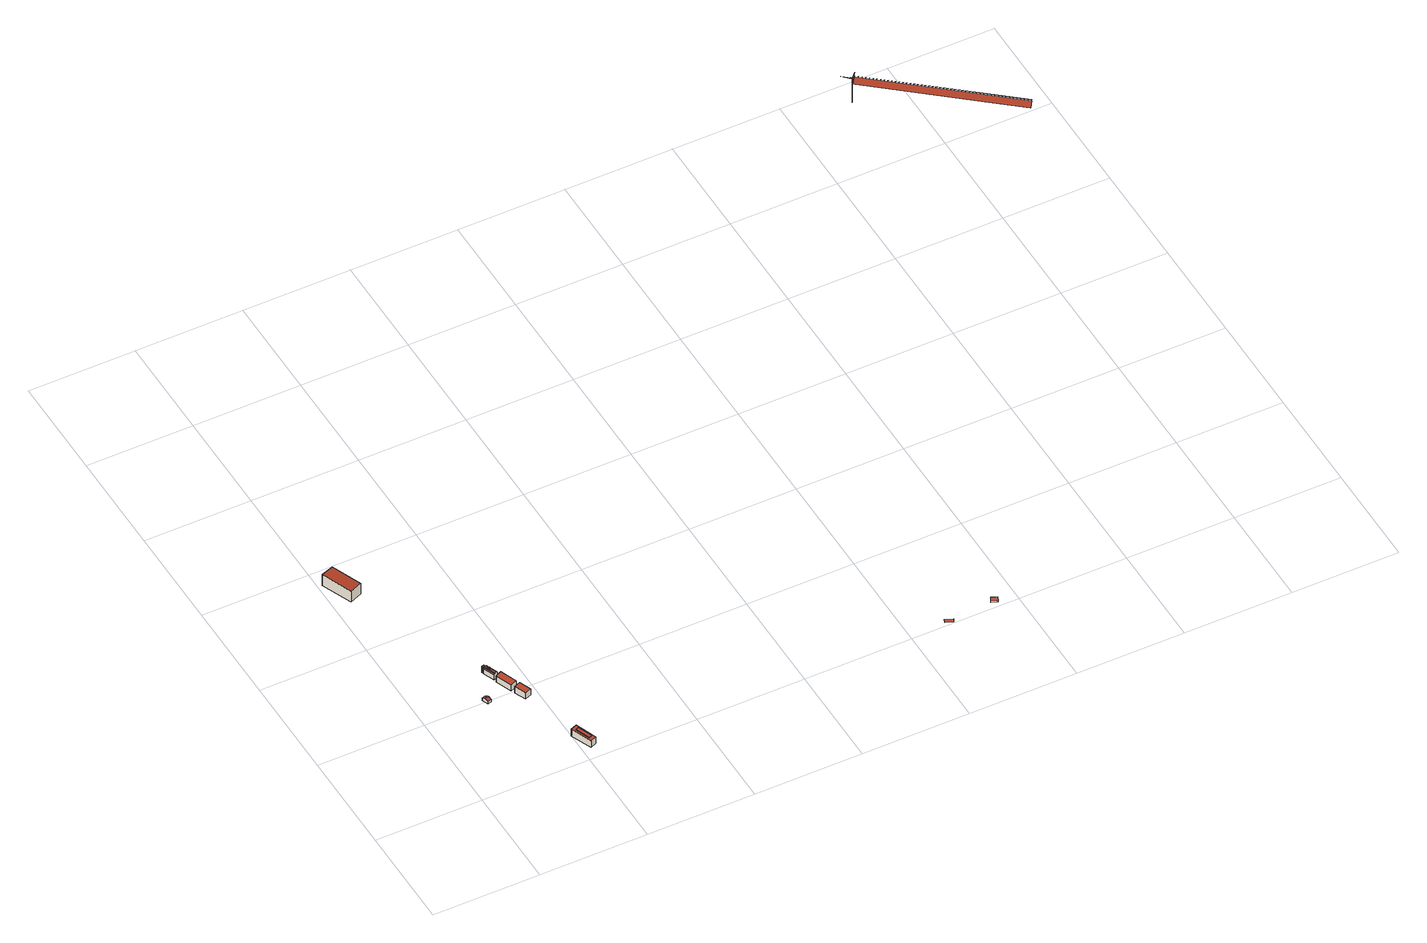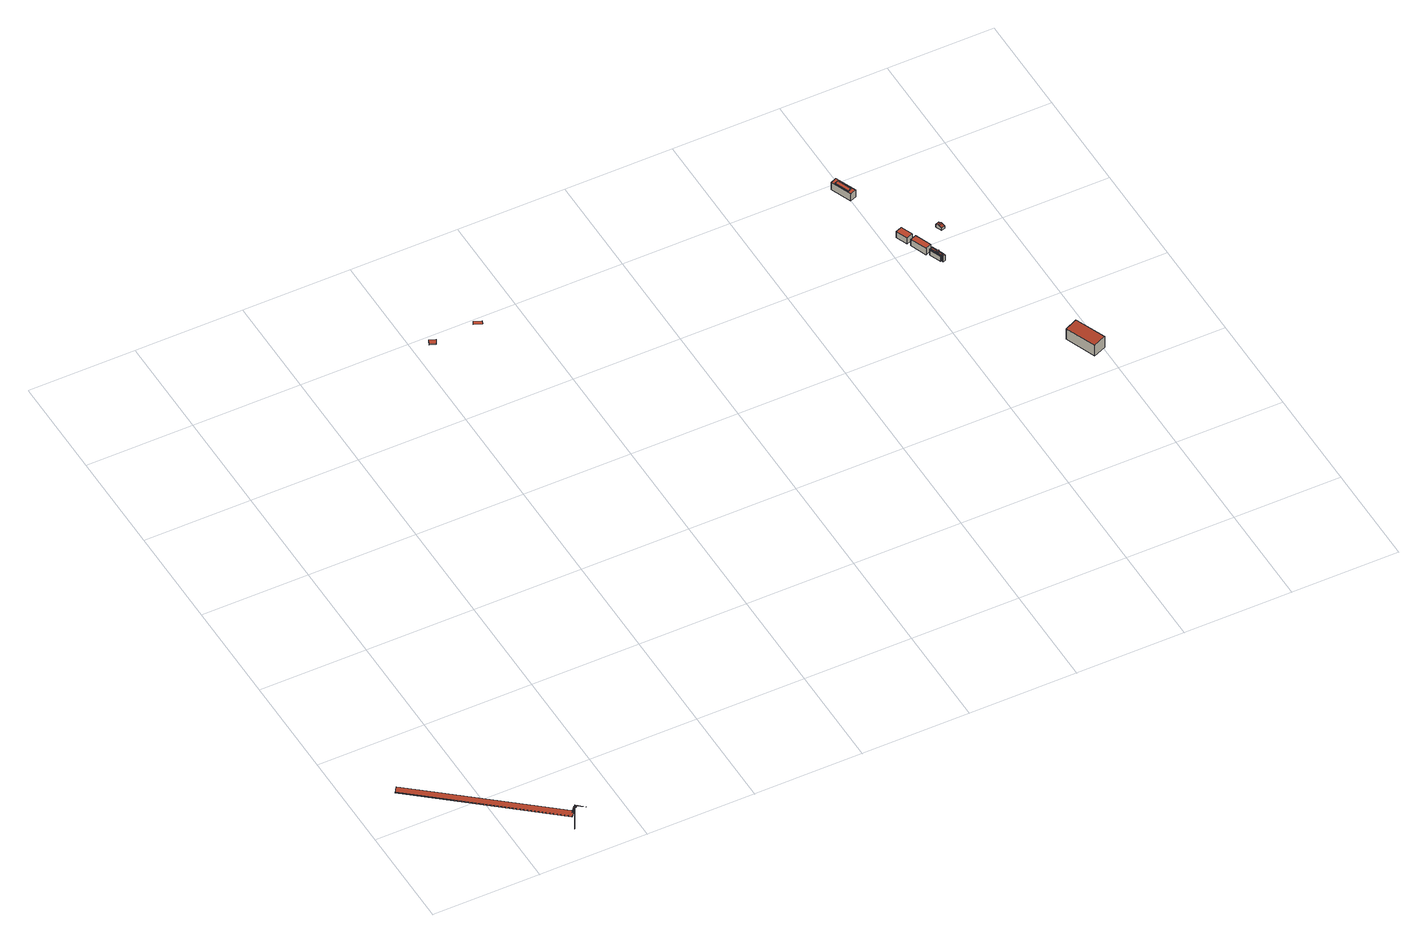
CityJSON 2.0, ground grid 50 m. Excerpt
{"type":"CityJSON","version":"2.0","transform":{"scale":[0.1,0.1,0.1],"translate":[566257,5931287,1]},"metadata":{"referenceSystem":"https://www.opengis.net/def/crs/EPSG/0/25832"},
"CityObjects":{
"building1":{"type":"Building","attributes":{"Grundfläche 2D":"5.882510","Grundhöhe NN":"5.966"},"geometry":[{"type":"Solid","lod":"3","boundaries":[[[[0,1,2,3]],[[4,0,3,5]],[[6,4,5,7]],[[7,5,3,2,8,9]],[[6,7,9,10]],[[1,0,4,6,10,11]],[[2,1,11,8]],[[9,8,11,10]]]],"semantics":{"surfaces":[{"type":"RoofSurface"},{"type":"WallSurface"},{"type":"GroundSurface"}],"values":[[0,0,0,1,1,1,1,2]]}}]},
"building2":{"type":"Building","attributes":{"Grundfläche 2D":"97.480234","Grundhöhe NN":"4.821"},"geometry":[{"type":"Solid","lod":"3","boundaries":[[[[12,13,14,15]],[[16,17,15,14]],[[17,18,12,15]],[[18,19,13,12]],[[19,16,14,13]],[[19,18,17,16]]]],"semantics":{"surfaces":[{"type":"RoofSurface"},{"type":"WallSurface"},{"type":"GroundSurface"}],"values":[[0,1,1,1,1,2]]}}]},
"building3":{"type":"Building","attributes":{"Grundfläche 2D":"0.892804","Grundhöhe NN":"4.881"},"geometry":[{"type":"Solid","lod":"3","boundaries":[[[[20,21,22,23]],[[24,25,23,22]],[[25,26,20,23]],[[26,27,21,20]],[[27,24,22,21]],[[27,26,25,24]]]],"semantics":{"surfaces":[{"type":"RoofSurface"},{"type":"WallSurface"},{"type":"GroundSurface"}],"values":[[0,1,1,1,1,2]]}}]},
"building4":{"type":"Building","attributes":{"Grundfläche 2D":"11.352292","Grundhöhe NN":"4.880"},"children":["building4-1"],"geometry":[{"type":"Solid","lod":"3","boundaries":[[[[28,29,30,31]],[[32,33,34,31,30,35]],[[36,34,33,32,35,37,38,39]],[[36,39,38,37,40,41]],[[40,42,43,41]],[[29,28,44,45]],[[42,40,37,35,30,29,45,46]],[[43,42,46,47]],[[44,28,31,34,36,41,43,47,48]],[[47,46,45,44,48]]]],"semantics":{"surfaces":[{"type":"RoofSurface"},{"type":"WallSurface"},{"type":"GroundSurface"}],"values":[[0,0,0,0,0,1,1,1,1,2]]}}]},
"building4-1":{"type":"BuildingInstallation","parents":["building4"],"geometry":[{"type":"MultiSurface","lod":"3","boundaries":[[[49,50,51,52,53,54,55,56,57,58,59,60,61,62,63,64,65,66,67,68,69,70,71,72,73]],[[51,50,74,75]],[[52,51,75,76]],[[76,77,53,52]],[[77,33,54,53]],[[55,54,33,78]],[[78,79,56,55]],[[79,80,57,56]],[[80,32,58,57]],[[32,81,59,58]],[[81,82,60,59]],[[61,60,82,83]],[[83,84,62,61]],[[63,62,84,85]],[[85,86,64,63]],[[65,64,86,87]],[[87,88,66,65]],[[66,88,38,67]],[[38,89,68,67]],[[89,90,69,68]],[[90,39,70,69]],[[39,91,71,70]],[[91,92,72,71]],[[92,93,73,72]],[[49,73,93,94]],[[94,74,50,49]]],"semantics":{"surfaces":[{"type":"RoofSurface"},{"type":"WallSurface"}],"values":[0,1,1,1,1,1,1,1,1,1,1,1,1,1,1,1,1,1,1,1,1,1,1,1,1,1]}}]},
"building5":{"type":"Building","attributes":{"Grundfläche 2D":"33.217584","Grundhöhe NN":"4.889"},"geometry":[{"type":"Solid","lod":"3","boundaries":[[[[95,96,97,98]],[[99,100,101,102],[103,104,105,106]],[[98,97,105,104]],[[104,103,95,98]],[[96,95,103,106]],[[106,105,97,96]],[[107,108,102,101]],[[108,109,99,102]],[[109,110,100,99]],[[110,107,101,100]],[[110,109,108,107]]]],"semantics":{"surfaces":[{"type":"RoofSurface"},{"type":"WallSurface"},{"type":"GroundSurface"}],"values":[[0,0,1,1,1,1,1,1,1,1,2]]}}]},
"building6":{"type":"Building","attributes":{"Grundfläche 2D":"25.850790","Grundhöhe NN":"4.883"},"geometry":[{"type":"Solid","lod":"3","boundaries":[[[[111,112,113,114]],[[115,116,114,113]],[[116,117,111,114]],[[117,118,112,111]],[[118,115,113,112]],[[118,117,116,115]]]],"semantics":{"surfaces":[{"type":"RoofSurface"},{"type":"WallSurface"},{"type":"GroundSurface"}],"values":[[0,1,1,1,1,2]]}}]},
"building7":{"type":"Building","attributes":{"Grundfläche 2D":"18.553335","Grundhöhe NN":"4.887"},"geometry":[{"type":"Solid","lod":"3","boundaries":[[[[119,120,121,122]],[[123,124,122,121]],[[124,125,119,122]],[[125,126,120,119]],[[126,123,121,120]],[[126,125,124,123]]]],"semantics":{"surfaces":[{"type":"RoofSurface"},{"type":"WallSurface"},{"type":"GroundSurface"}],"values":[[0,1,1,1,1,2]]}}]},
"building8":{"type":"Building","attributes":{"Grundfläche 2D":"7.592882","Grundhöhe NN":"1.845"},"geometry":[{"type":"MultiSurface","lod":"3","boundaries":[[[127,128,129,130]]],"semantics":{"surfaces":[{"type":"RoofSurface"}],"values":[0]}}]},
"building9":{"type":"Building","attributes":{"Grundfläche 2D":"7.159120","Grundhöhe NN":"1.999"},"geometry":[{"type":"Solid","lod":"3","boundaries":[[[[131,132,133,134]],[[135,136,134,133]],[[136,137,131,134]],[[137,138,132,131]],[[138,135,133,132]],[[138,137,136,135]]]],"semantics":{"surfaces":[{"type":"RoofSurface"},{"type":"WallSurface"},{"type":"GroundSurface"}],"values":[[0,1,1,1,1,2]]}}]},
"building10":{"type":"Building","attributes":{"Grundfläche 2D":"30178.297120","Grundhöhe NN":"5.269"},"geometry":[{"type":"MultiSurface","lod":"3","boundaries":[[[139,140,141]],[[142,139,143,144,145]],[[141,146,143,139]],[[147,148,149,150,151,152]],[[149,148,153,146,141]],[[153,144,143,146]],[[148,147,154,155]],[[155,156,148]],[[153,148,156]],[[157,158,154,147,152,159,160]],[[161,162,163]]],"semantics":{"surfaces":[{"type":"RoofSurface"},{"type":"WallSurface"}],"values":[0,1,0,1,1,1,1,0,0,0,0]}}]}
},
"vertices":[
[279,471,70],[274,483,64],[257,477,64],[262,464,70],[281,466,70],[264,459,70],[286,453,64],[269,446,64],[257,477,50],[269,446,50],[286,453,50],[274,483,50],
[122,1276,96],[65,1418,96],[6,1394,100],[63,1252,100],[6,1394,38],[63,1252,38],[122,1276,38],[65,1418,38],
[353,631,71],[350,638,71],[339,634,71],[343,627,71],[339,634,39],[343,627,39],[353,631,39],[350,638,39],
[341,624,68],[363,570,68],[365,571,72],[343,625,72],[355,603,73],[354,607,73],[346,626,73],[368,572,73],[354,629,73],[376,575,73],[363,606,73],[362,610,73],[379,576,72],[357,630,72],[381,577,68],[359,631,68],[341,624,39],[363,570,39],[381,577,39],[359,631,39],[357,630,39],
[358,611,79],[357,611,79],[356,610,79],[355,610,79],[354,609,79],[354,607,79],[354,606,79],[354,605,79],[354,604,79],[355,603,79],[356,602,79],[357,602,79],[358,602,79],[360,602,79],[361,602,79],[362,603,79],[363,604,79],[363,605,79],[363,606,79],[363,607,79],[363,608,79],[362,610,79],[361,610,79],[360,611,79],[359,611,79],[357,611,73],[356,610,73],[355,610,73],[354,609,73],[354,606,73],[354,605,73],[354,604,73],[356,602,73],[357,602,73],[358,602,73],[360,602,73],[361,602,73],[362,603,73],[363,604,73],[363,605,73],[363,607,73],[363,608,73],[361,610,73],[360,611,73],[359,611,73],[358,611,73],
[540,57,80],[514,123,80],[500,117,80],[525,51,80],[486,131,77],[524,32,77],[553,44,77],[515,142,77],[540,57,77],[525,51,77],[500,117,77],[514,123,77],[553,44,39],[515,142,39],[486,131,39],[524,32,39],
[423,491,74],[393,568,74],[364,556,74],[394,480,74],[364,556,39],[394,480,39],[423,491,39],[393,568,39],
[452,421,74],[430,476,74],[401,464,74],[423,410,74],[401,464,39],[423,410,39],[452,421,39],[430,476,39],
[2199,4,8],[2207,22,8],[2172,37,8],[2164,19,8],
[2415,21,16],[2424,43,16],[2397,55,16],[2387,33,16],[2397,55,10],[2387,33,10],[2415,21,10],[2424,43,10],
[3259,2868,178],[3227,2895,180],[3262,2860,177],[3259,2868,175],[3262,2872,178],[3262,2872,175],[3261,2870,175],[3267,2867,177],[3266,2866,148],[3266,2866,175],[3262,2860,175],[3262,2860,43],[3263,2862,43],[3263,2862,147],[3267,2867,175],[3269,2864,148],[3269,2864,175],[3291,2891,175],[3863,2424,150],[3291,2891,150],[3743,2471,147],[3841,2391,147],[3863,2424,155],[3864,2425,155],[3291,2891,155]
]}
